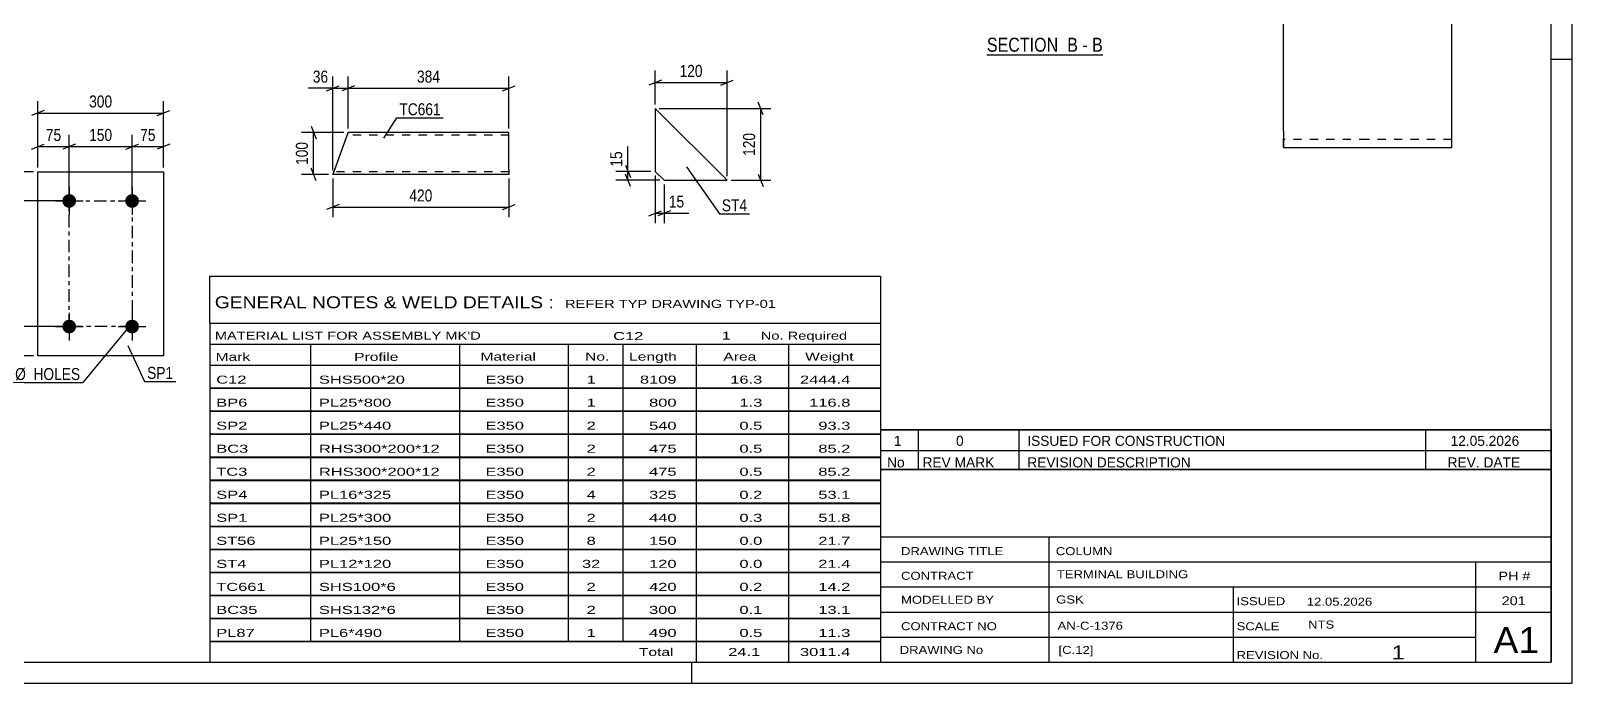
# Model space of a CAD drawing. Header units: millimetres. Extents: x 0 to 594, y 0 to 420.
# Drawn here: x 226.3 to 594, y 0 to 155.8 of the extents above; entities that cross this region are included whole.
import ezdxf

# ---------------------------------------------------------------- set-up
doc = ezdxf.new("R2010")
doc.units = ezdxf.units.MM
doc.linetypes.add('DXK_LINE_DOT2', pattern=[3.9198, 1.9599, -1.9599])
doc.linetypes.add('DXK_LINE_DOT3', pattern=[5.9187, 2.979, -0.9799, 0.9799, -0.9799])
doc.styles.add('Arial Narrow', font='ARIALN.TTF', dxfattribs={"height": 0.2})

# ---------------------------------------------------------------- blocks, each defined once
blk = doc.blocks.new('Unknown-681868478-1131')
at = {"color": 5, "linetype": 'Continuous'}
for p, q in [((594, 0), (594, 420)), ((589, 5), (589, 415)), ((594, 149), (589, 149)), ((5, 5), (589, 5)), ((384, 0), (384, 5)), ((0, 0), (594, 0))]:
    blk.add_line(p, q, dxfattribs=at)
blk = doc.blocks.new('Unknown-681868478-14 - 2588')
at = {"color": 6, "linetype": 'Continuous'}
blk.add_line((454.36, 150.09), (482.01, 150.09), dxfattribs=at)
at = {"color": 0, "linetype": 'Continuous'}
blk.add_wipeout([(472.47, 150.84), (472.47, 154.34), (454.36, 154.34), (454.36, 150.84)], dxfattribs=at)
at = {"color": 7, "linetype": 'Continuous', "style": 'Arial Narrow'}
blk.add_text('SECTION ', height=3.34, dxfattribs=at).set_placement((454.36, 150.84))
at = {"color": 0, "linetype": 'Continuous'}
blk.add_wipeout([(476.07, 150.84), (476.07, 154.34), (473.52, 154.34), (473.52, 150.84)], dxfattribs=at)
blk.add_wipeout([(478.4, 150.84), (478.4, 154.34), (477.12, 154.34), (477.12, 150.84)], dxfattribs=at)
at = {"color": 7, "linetype": 'Continuous', "style": 'Arial Narrow'}
blk.add_text('B', height=3.34, dxfattribs=at).set_placement((473.52, 150.84))
at = {"color": 0, "linetype": 'Continuous'}
blk.add_wipeout([(482.01, 150.84), (482.01, 154.34), (479.45, 154.34), (479.45, 150.84)], dxfattribs=at)
at = {"color": 7, "linetype": 'Continuous', "style": 'Arial Narrow'}
for s, p in [('-', (477.12, 150.84)), ('B', (479.45, 150.84))]:
    blk.add_text(s, height=3.34, dxfattribs=at).set_placement(p)
blk = doc.blocks.new('Part-681868478-14020 - 14019')
at = {"color": 2, "linetype": 'Continuous'}
for p, q in [((301.52, 130.34), (298.32, 121.54)), ((301.96, 131.54), (301.52, 130.34)), ((340.32, 131.54), (301.96, 131.54)), ((340.32, 122.74), (340.32, 131.54)), ((340.32, 121.54), (298.32, 121.54)), ((340.32, 122.74), (340.32, 121.54))]:
    blk.add_line(p, q, dxfattribs=at)
at = {"color": 7, "linetype": 'DXK_LINE_DOT2'}
for p, q in [((301.52, 130.34), (298.67, 122.51)), ((301.93, 131.45), (301.52, 130.34)), ((340.32, 130.94), (301.74, 130.94)), ((301.96, 131.54), (301.93, 131.45)), ((298.32, 121.54), (298.55, 122.19)), ((298.54, 122.14), (298.55, 122.19)), ((340.32, 122.14), (298.54, 122.14)), ((298.55, 122.19), (298.67, 122.51))]:
    blk.add_line(p, q, dxfattribs=at)
blk = doc.blocks.new('Bolt-681868478-12239 - 12237')
at = {"linetype": 'Continuous'}
for points in [[(235.42, 116.84, -1), (235.42, 113.54, -1)], [(250.42, 116.84, -1), (250.42, 113.54, -1)], [(235.42, 86.84, -1), (235.42, 83.54, -1)], [(250.42, 86.84, -1), (250.42, 83.54, -1)]]:
    blk.add_hatch(color=1, dxfattribs=at).paths.add_polyline_path(points)
at = {"color": 1, "linetype": 'Continuous'}
for p, q in [((235.42, 118.49), (235.42, 111.89)), ((250.42, 118.49), (250.42, 111.89)), ((232.12, 115.19), (238.72, 115.19)), ((247.12, 115.19), (253.72, 115.19)), ((235.42, 88.49), (235.42, 81.89)), ((250.42, 88.49), (250.42, 81.89)), ((232.12, 85.19), (238.72, 85.19)), ((247.12, 85.19), (253.72, 85.19))]:
    blk.add_line(p, q, dxfattribs=at)
blk = doc.blocks.new('Part-681868478-12238 - 12237')
at = {"color": 2, "linetype": 'Continuous'}
for p, q in [((227.92, 78.19), (227.92, 122.19)), ((227.92, 122.19), (257.92, 122.19)), ((257.92, 122.19), (257.92, 78.19)), ((257.92, 78.19), (227.92, 78.19))]:
    blk.add_line(p, q, dxfattribs=at)
blk = doc.blocks.new('Part-681868478-12256 - 12255')
at = {"color": 2, "linetype": 'Continuous'}
for p, q in [((375.21, 137.27), (375.21, 122.27)), ((375.21, 137.27), (392.36, 120.13)), ((375.21, 122.27), (377.36, 120.13)), ((377.36, 120.13), (392.36, 120.13))]:
    blk.add_line(p, q, dxfattribs=at)
blk = doc.blocks.new('Part-681868478-12321 - 12320')
at = {"color": 2, "linetype": 'Continuous'}
for p, q in [((545.13, 177.85), (525.13, 177.85)), ((525.13, 131.85), (525.13, 177.85)), ((565.23, 177.85), (545.23, 177.85)), ((565.23, 177.85), (565.23, 127.85)), ((525.13, 131.85), (525.13, 127.85)), ((545.13, 127.85), (525.13, 127.85)), ((565.23, 127.85), (545.23, 127.85))]:
    blk.add_line(p, q, dxfattribs=at)
at = {"color": 7, "linetype": 'DXK_LINE_DOT2'}
for p, q in [((545.13, 175.85), (525.13, 175.85)), ((565.23, 175.85), (545.23, 175.85)), ((525.13, 128.15), (525.13, 131.85)), ((545.13, 129.85), (525.13, 129.85)), ((565.23, 129.85), (545.23, 129.85))]:
    blk.add_line(p, q, dxfattribs=at)
blk = doc.blocks.new('Rectangle-681868478-13937 - 12237')
at = {"color": 1, "linetype": 'DXK_LINE_DOT3'}
blk.add_lwpolyline([(235.42, 115.19), (250.42, 115.19), (250.42, 85.19), (235.42, 85.19), (235.42, 115.19)], close=True, dxfattribs=at)
blk = doc.blocks.new('StraightDimension-681868478-14139 - 14019')
at = {"color": 7, "linetype": 'Continuous'}
for p, q in [((293.11, 133.04), (294.31, 130.04)), ((300.96, 131.54), (290.86, 131.54)), ((293.71, 121.54), (293.71, 131.54)), ((297.32, 121.54), (290.86, 121.54)), ((294.31, 120.04), (293.11, 123.04))]:
    blk.add_line(p, q, dxfattribs=at)
at = {"color": 0}
blk.add_wipeout([(292.96, 129.89), (288.76, 129.89), (288.76, 123.2), (292.96, 123.2)], dxfattribs=at)
at = {"color": 3, "style": 'Arial Narrow'}
blk.add_text('100', height=2.863, rotation=90.0002, dxfattribs=at).set_placement((292.36, 123.8))
blk = doc.blocks.new('StraightDimension-681868478-18600 - 14019')
at = {"color": 7, "linetype": 'Continuous'}
for p, q in [((298.32, 120.54), (298.32, 111.32)), ((340.32, 120.54), (340.32, 111.32)), ((299.82, 114.32), (296.82, 113.12)), ((338.82, 113.12), (341.82, 114.32)), ((298.32, 113.72), (340.32, 113.72))]:
    blk.add_line(p, q, dxfattribs=at)
at = {"color": 0}
blk.add_wipeout([(322.66, 114.47), (322.66, 118.67), (315.98, 118.67), (315.98, 114.47)], dxfattribs=at)
at = {"color": 3, "style": 'Arial Narrow'}
blk.add_text('420', height=2.863, dxfattribs=at).set_placement((316.58, 115.07))
blk = doc.blocks.new('StraightDimension-681868478-18509 - 14019')
at = {"color": 7, "linetype": 'Continuous'}
for p, q in [((301.96, 132.54), (301.96, 144.96)), ((340.32, 132.54), (340.32, 144.96)), ((303.46, 142.71), (300.46, 141.51)), ((301.96, 142.11), (340.32, 142.11)), ((338.82, 141.51), (341.82, 142.71))]:
    blk.add_line(p, q, dxfattribs=at)
at = {"color": 0}
blk.add_wipeout([(324.48, 142.86), (324.48, 147.06), (317.8, 147.06), (317.8, 142.86)], dxfattribs=at)
at = {"color": 3, "style": 'Arial Narrow'}
blk.add_text('384', height=2.863, dxfattribs=at).set_placement((318.4, 143.46))
blk = doc.blocks.new('StraightDimension-681868478-18510 - 14019')
at = {"color": 7, "linetype": 'Continuous'}
for p, q in [((298.32, 122.54), (298.32, 144.96)), ((301.96, 132.54), (301.96, 144.96)), ((296.82, 141.51), (299.82, 142.71)), ((298.32, 142.11), (301.96, 142.11)), ((303.46, 142.71), (300.46, 141.51))]:
    blk.add_line(p, q, dxfattribs=at)
at = {"color": 0}
blk.add_wipeout([(297.79, 142.86), (297.79, 147.06), (292.94, 147.06), (292.94, 142.86)], dxfattribs=at)
at = {"color": 7, "linetype": 'Continuous'}
blk.add_line((298.32, 142.11), (292.41, 142.11), dxfattribs=at)
blk.add_line((298.32, 142.11), (292.41, 142.11), dxfattribs=at)
at = {"color": 3, "style": 'Arial Narrow'}
blk.add_text('36', height=2.863, dxfattribs=at).set_placement((293.54, 143.46))
blk = doc.blocks.new('StraightDimension-681868478-12597 - 12237')
at = {"color": 7, "linetype": 'Continuous'}
for p, q in [((234.42, 115.19), (215.32, 115.19)), ((218.77, 113.69), (217.57, 116.69)), ((218.17, 85.19), (218.17, 115.19)), ((234.42, 85.19), (215.32, 85.19)), ((217.57, 86.69), (218.77, 83.69))]:
    blk.add_line(p, q, dxfattribs=at)
at = {"color": 0}
blk.add_wipeout([(217.42, 103.53), (213.22, 103.53), (213.22, 96.85), (217.42, 96.85)], dxfattribs=at)
at = {"color": 3, "style": 'Arial Narrow'}
blk.add_text('300', height=2.863, rotation=90.0002, dxfattribs=at).set_placement((216.82, 97.45))
blk = doc.blocks.new('StraightDimension-681868478-12624 - 12237')
at = {"color": 7, "linetype": 'Continuous'}
for p, q in [((229.42, 136.78), (226.42, 135.58)), ((227.92, 123.19), (227.92, 139.03)), ((227.92, 136.18), (257.92, 136.18)), ((256.42, 135.58), (259.42, 136.78)), ((257.92, 123.19), (257.92, 139.03))]:
    blk.add_line(p, q, dxfattribs=at)
at = {"color": 0}
blk.add_wipeout([(246.27, 136.93), (246.27, 141.13), (239.58, 141.13), (239.58, 136.93)], dxfattribs=at)
at = {"color": 3, "style": 'Arial Narrow'}
blk.add_text('300', height=2.863, dxfattribs=at).set_placement((240.18, 137.53))
blk = doc.blocks.new('StraightDimension-681868478-12598 - 12237')
at = {"color": 7, "linetype": 'Continuous'}
for p, q in [((234.42, 85.19), (215.32, 85.19)), ((217.57, 86.69), (218.77, 83.69)), ((218.17, 78.19), (218.17, 85.19)), ((226.92, 78.19), (215.32, 78.19)), ((218.77, 76.69), (217.57, 79.69))]:
    blk.add_line(p, q, dxfattribs=at)
at = {"color": 0}
blk.add_wipeout([(217.42, 84.12), (213.22, 84.12), (213.22, 79.26), (217.42, 79.26)], dxfattribs=at)
at = {"color": 3, "style": 'Arial Narrow'}
blk.add_text('70', height=2.863, rotation=90.0002, dxfattribs=at).set_placement((216.82, 79.86))
blk = doc.blocks.new('StraightDimension-681868478-12596 - 12237')
at = {"color": 7, "linetype": 'Continuous'}
for p, q in [((226.92, 122.19), (215.32, 122.19)), ((217.57, 123.69), (218.77, 120.69)), ((218.17, 115.19), (218.17, 122.19)), ((234.42, 115.19), (215.32, 115.19)), ((218.77, 113.69), (217.57, 116.69))]:
    blk.add_line(p, q, dxfattribs=at)
at = {"color": 0}
blk.add_wipeout([(217.42, 121.12), (213.22, 121.12), (213.22, 116.26), (217.42, 116.26)], dxfattribs=at)
at = {"color": 3, "style": 'Arial Narrow'}
blk.add_text('70', height=2.863, rotation=90.0002, dxfattribs=at).set_placement((216.82, 116.86))
blk = doc.blocks.new('StraightDimension-681868478-12608 - 12237')
at = {"color": 7, "linetype": 'Continuous'}
for p, q in [((226.92, 122.19), (206.15, 122.19)), ((209.6, 120.69), (208.4, 123.69)), ((209, 78.19), (209, 122.19)), ((226.92, 78.19), (206.15, 78.19)), ((208.4, 79.69), (209.6, 76.69))]:
    blk.add_line(p, q, dxfattribs=at)
at = {"color": 0}
blk.add_wipeout([(208.25, 103.53), (204.05, 103.53), (204.05, 96.85), (208.25, 96.85)], dxfattribs=at)
at = {"color": 3, "style": 'Arial Narrow'}
blk.add_text('440', height=2.863, rotation=90.0002, dxfattribs=at).set_placement((207.65, 97.45))
blk = doc.blocks.new('StraightDimension-681868478-12612 - 12237')
at = {"color": 7, "linetype": 'Continuous'}
for p, q in [((248.92, 127.58), (251.92, 128.78)), ((250.42, 116.19), (250.42, 131.03)), ((259.42, 128.78), (256.42, 127.58)), ((257.92, 123.19), (257.92, 131.03)), ((250.42, 128.18), (257.92, 128.18))]:
    blk.add_line(p, q, dxfattribs=at)
at = {"color": 0}
blk.add_wipeout([(256.6, 128.93), (256.6, 133.13), (251.75, 133.13), (251.75, 128.93)], dxfattribs=at)
at = {"color": 3, "style": 'Arial Narrow'}
blk.add_text('75', height=2.863, dxfattribs=at).set_placement((252.35, 129.53))
blk = doc.blocks.new('StraightDimension-681868478-12613 - 12237')
at = {"color": 7, "linetype": 'Continuous'}
for p, q in [((236.92, 128.78), (233.92, 127.58)), ((235.42, 116.19), (235.42, 131.03)), ((248.92, 127.58), (251.92, 128.78)), ((250.42, 116.19), (250.42, 131.03)), ((235.42, 128.18), (250.42, 128.18))]:
    blk.add_line(p, q, dxfattribs=at)
at = {"color": 0}
blk.add_wipeout([(246.27, 128.93), (246.27, 133.13), (239.58, 133.13), (239.58, 128.93)], dxfattribs=at)
at = {"color": 3, "style": 'Arial Narrow'}
blk.add_text('150', height=2.863, dxfattribs=at).set_placement((240.18, 129.53))
blk = doc.blocks.new('StraightDimension-681868478-12614 - 12237')
at = {"color": 7, "linetype": 'Continuous'}
for p, q in [((226.42, 127.58), (229.42, 128.78)), ((227.92, 123.19), (227.92, 131.03)), ((236.92, 128.78), (233.92, 127.58)), ((235.42, 116.19), (235.42, 131.03)), ((227.92, 128.18), (235.42, 128.18))]:
    blk.add_line(p, q, dxfattribs=at)
at = {"color": 0}
blk.add_wipeout([(234.1, 128.93), (234.1, 133.13), (229.25, 133.13), (229.25, 128.93)], dxfattribs=at)
at = {"color": 3, "style": 'Arial Narrow'}
blk.add_text('75', height=2.863, dxfattribs=at).set_placement((229.85, 129.53))
blk = doc.blocks.new('StraightDimension-681868478-12644 - 12255')
at = {"color": 7, "linetype": 'Continuous'}
for p, q in [((374.21, 122.27), (365.85, 122.27)), ((368.1, 123.77), (369.3, 120.77)), ((369.3, 118.63), (368.1, 121.63)), ((368.7, 120.13), (368.7, 122.27)), ((376.36, 120.13), (365.85, 120.13))]:
    blk.add_line(p, q, dxfattribs=at)
at = {"color": 0}
blk.add_wipeout([(367.95, 127.65), (363.75, 127.65), (363.75, 122.79), (367.95, 122.79)], dxfattribs=at)
at = {"color": 7, "linetype": 'Continuous'}
blk.add_line((368.7, 122.27), (368.7, 128.18), dxfattribs=at)
blk.add_line((368.7, 122.27), (368.7, 128.18), dxfattribs=at)
at = {"color": 3, "style": 'Arial Narrow'}
blk.add_text('15', height=2.863, rotation=90.0002, dxfattribs=at).set_placement((367.35, 123.39))
blk = doc.blocks.new('StraightDimension-681868478-12636 - 12255')
at = {"color": 7, "linetype": 'Continuous'}
for p, q in [((375.21, 121.27), (375.21, 109.87)), ((377.36, 119.13), (377.36, 109.87)), ((373.71, 111.67), (376.71, 112.87)), ((375.21, 112.27), (377.36, 112.27)), ((378.86, 112.87), (375.86, 111.67))]:
    blk.add_line(p, q, dxfattribs=at)
at = {"color": 0}
blk.add_wipeout([(382.74, 113.02), (382.74, 117.22), (377.88, 117.22), (377.88, 113.02)], dxfattribs=at)
at = {"color": 7, "linetype": 'Continuous'}
blk.add_line((377.36, 112.27), (383.26, 112.27), dxfattribs=at)
blk.add_line((377.36, 112.27), (383.26, 112.27), dxfattribs=at)
at = {"color": 3, "style": 'Arial Narrow'}
blk.add_text('15', height=2.863, dxfattribs=at).set_placement((378.48, 113.62))
blk = doc.blocks.new('StraightDimension-681868478-12648 - 12255')
at = {"color": 7, "linetype": 'Continuous'}
for p, q in [((376.21, 137.27), (402.8, 137.27)), ((401, 135.77), (399.8, 138.77)), ((400.4, 120.13), (400.4, 137.27)), ((399.8, 121.63), (401, 118.63)), ((393.36, 120.13), (402.8, 120.13))]:
    blk.add_line(p, q, dxfattribs=at)
at = {"color": 0}
blk.add_wipeout([(399.65, 132.04), (395.45, 132.04), (395.45, 125.36), (399.65, 125.36)], dxfattribs=at)
at = {"color": 3, "style": 'Arial Narrow'}
blk.add_text('120', height=2.863, rotation=90.0002, dxfattribs=at).set_placement((399.05, 125.96))
blk = doc.blocks.new('StraightDimension-681868478-12640 - 12255')
at = {"color": 7, "linetype": 'Continuous'}
for p, q in [((376.71, 144.07), (373.71, 142.87)), ((375.21, 138.27), (375.21, 146.32)), ((375.21, 143.47), (392.36, 143.47)), ((390.86, 142.87), (393.86, 144.07)), ((392.36, 121.13), (392.36, 146.32))]:
    blk.add_line(p, q, dxfattribs=at)
at = {"color": 0}
blk.add_wipeout([(387.13, 144.22), (387.13, 148.42), (380.44, 148.42), (380.44, 144.22)], dxfattribs=at)
at = {"color": 3, "style": 'Arial Narrow'}
blk.add_text('120', height=2.863, dxfattribs=at).set_placement((381.04, 144.82))
blk = doc.blocks.new('Unknown-681868478-24968')
at = {"color": 7, "linetype": 'Continuous'}
for p, q in [((429, 51.05), (429, 5)), ((429, 51.05), (589, 51.05)), ((589, 51), (589, 5)), ((429, 35), (589, 35)), ((469.14, 35), (469.14, 5)), ((429, 29), (589, 29)), ((571, 5.05), (571, 29.05)), ((429, 23), (589, 23)), ((513.14, 23), (513.14, 5)), ((429, 17), (589, 17)), ((429, 11), (571, 11)), ((429, 5), (589, 5))]:
    blk.add_line(p, q, dxfattribs=at)
at = {"color": 7, "style": 'Arial Narrow'}
for s, height, width, p in [('DRAWING TITLE', 1.9089, 1.425378, (433.88, 30.61)), ('COLUMN', 1.909, 1.425378, (470.81, 30.59)), ('CONTRACT', 1.909, 1.425378, (433.88, 24.71)), ('TERMINAL BUILDING', 1.9089, 1.425378, (471.06, 25.07)), ('MODELLED BY', 1.9089, 1.425378, (433.88, 18.98)), ('GSK', 1.909, 1.425378, (470.88, 19.04)), ('ISSUED', 1.909, 1.425378, (513.94, 18.64)), ('12.05.2026', 1.909, 1.425378, (530.69, 18.52)), ('AN-C-1376', 1.909, 1.425378, (471.23, 12.78)), ('CONTRACT NO', 1.9089, 1.425378, (433.88, 12.66)), ('SCALE', 1.909, 1.425378, (513.94, 12.65)), ('A1', 6.204, 1.25, (575.24, 7.2)), ('DRAWING No', 1.909, 1.425378, (433.56, 7)), ('[C.12]', 1.909, 1.425378, (471.46, 6.99)), ('REVISION No.', 1.9089, 1.425378, (513.94, 5.77)), ('1', 3.34, 1.5, (550.91, 5.68))]:
    blk.add_text(s, height=height, dxfattribs=dict(at, width=width)).set_placement(p)
at = {"color": 7, "linetype": 'Continuous', "style": 'Arial Narrow'}
for s, height, width, p in [('PH #', 2.1, 1.42538, (576.4, 24.55)), ('201', 2.1, 1.42538, (577.19, 18.65)), ('NTS', 1.909, 1.425378, (531, 13.05))]:
    blk.add_text(s, height=height, dxfattribs=dict(at, width=width)).set_placement(p)
blk = doc.blocks.new('Unknown-681868478-24969')
at = {"color": 7, "linetype": 'Continuous'}
for p, q in [((429, 60.55), (589, 60.55)), ((589, 60.55), (429, 60.55)), ((429, 60.55), (429, 55.55)), ((438, 60.55), (438, 55.55)), ((462, 60.55), (462, 55.55)), ((559, 60.55), (559, 55.55)), ((589, 60.55), (589, 55.55)), ((429, 55.55), (589, 55.55)), ((429, 55.55), (429, 51.05)), ((429, 55.55), (589, 55.55)), ((438, 55.55), (438, 51.05)), ((462, 55.55), (462, 51.05)), ((559, 55.55), (559, 51.05)), ((589, 55.55), (589, 51.05)), ((589, 51.05), (429, 51.05))]:
    blk.add_line(p, q, dxfattribs=at)
at = {"color": 7, "linetype": 'Continuous', "style": 'Arial Narrow'}
for s, height, width, p in [('1', 2.39, 1.196471, (432.16, 56.7)), ('0', 2.39, 1.196471, (447, 56.7)), ('ISSUED FOR CONSTRUCTION', 2.3861, 1.196471, (464, 56.7)), ('12.05.2026', 2.386, 1.196471, (565, 56.7)), ('No', 2.386, 1.2, (430.54, 51.55)), ('REV MARK', 2.386, 1.2, (439, 51.55)), ('REVISION DESCRIPTION', 2.3861, 1.2, (464, 51.55)), ('REV. DATE', 2.386, 1.2, (564.28, 51.55))]:
    blk.add_text(s, height=height, dxfattribs=dict(at, width=width)).set_placement(p)
blk = doc.blocks.new('Unknown-681868478-24970')
at = {"color": 7, "linetype": 'Continuous'}
for p, q in [((269, 97.25), (429, 97.25)), ((269, 86), (269, 97.25)), ((429, 97.25), (429, 86)), ((269, 86), (429, 86)), ((269, 86), (269, 81)), ((429, 86), (429, 81)), ((269, 81), (429, 81)), ((269, 81), (269, 76)), ((293, 81), (293, 76)), ((328.5, 81), (328.5, 76)), ((354.5, 81), (354.5, 76)), ((367.5, 81), (367.5, 76)), ((385, 81), (385, 76)), ((407, 81), (407, 76)), ((429, 81), (429, 76)), ((269, 76), (429, 76)), ((269, 75.95), (269, 70.55)), ((269, 75.95), (429, 75.95)), ((293, 76), (293, 70.5)), ((328.5, 76), (328.5, 70.5)), ((354.5, 76), (354.5, 70.5)), ((367.5, 76), (367.5, 70.5)), ((385, 76), (385, 70.5)), ((407, 76), (407, 70.5)), ((429, 75.95), (429, 70.55)), ((269, 70.55), (429, 70.55)), ((269, 70.45), (269, 65.05)), ((269, 70.45), (429, 70.45)), ((293, 70.5), (293, 65)), ((328.5, 70.5), (328.5, 65)), ((354.5, 70.5), (354.5, 65)), ((367.5, 70.5), (367.5, 65)), ((385, 70.5), (385, 65)), ((407, 70.5), (407, 65)), ((429, 70.45), (429, 65.05)), ((269, 65.05), (429, 65.05)), ((269, 64.95), (269, 59.55)), ((269, 64.95), (429, 64.95)), ((293, 65), (293, 59.5)), ((328.5, 65), (328.5, 59.5)), ((354.5, 65), (354.5, 59.5)), ((367.5, 65), (367.5, 59.5)), ((385, 65), (385, 59.5)), ((407, 65), (407, 59.5)), ((429, 64.95), (429, 59.55)), ((269, 59.55), (429, 59.55)), ((269, 59.45), (269, 54.05)), ((269, 59.45), (429, 59.45)), ((293, 59.5), (293, 54)), ((328.5, 59.5), (328.5, 54)), ((354.5, 59.5), (354.5, 54)), ((367.5, 59.5), (367.5, 54)), ((385, 59.5), (385, 54)), ((407, 59.5), (407, 54)), ((429, 59.45), (429, 54.05)), ((269, 54.05), (429, 54.05)), ((269, 53.95), (269, 48.55)), ((269, 53.95), (429, 53.95)), ((293, 54), (293, 48.5)), ((328.5, 54), (328.5, 48.5)), ((354.5, 54), (354.5, 48.5)), ((367.5, 54), (367.5, 48.5)), ((385, 54), (385, 48.5)), ((407, 54), (407, 48.5)), ((429, 53.95), (429, 48.55)), ((269, 48.55), (429, 48.55)), ((269, 48.45), (269, 43.05)), ((269, 48.45), (429, 48.45)), ((293, 48.5), (293, 43)), ((328.5, 48.5), (328.5, 43)), ((354.5, 48.5), (354.5, 43)), ((367.5, 48.5), (367.5, 43)), ((385, 48.5), (385, 43)), ((407, 48.5), (407, 43)), ((429, 48.45), (429, 43.05)), ((269, 43.05), (429, 43.05)), ((269, 42.95), (269, 37.55)), ((269, 42.95), (429, 42.95)), ((293, 43), (293, 37.5)), ((328.5, 43), (328.5, 37.5)), ((354.5, 43), (354.5, 37.5)), ((367.5, 43), (367.5, 37.5)), ((385, 43), (385, 37.5)), ((407, 43), (407, 37.5)), ((429, 42.95), (429, 37.55)), ((269, 37.55), (429, 37.55)), ((269, 37.45), (269, 32.05)), ((269, 37.45), (429, 37.45)), ((293, 37.5), (293, 32)), ((328.5, 37.5), (328.5, 32)), ((354.5, 37.5), (354.5, 32)), ((367.5, 37.5), (367.5, 32)), ((385, 37.5), (385, 32)), ((407, 37.5), (407, 32)), ((429, 37.45), (429, 32.05)), ((269, 32.05), (429, 32.05)), ((269, 31.95), (269, 26.55)), ((269, 31.95), (429, 31.95)), ((293, 32), (293, 26.5)), ((328.5, 32), (328.5, 26.5)), ((354.5, 32), (354.5, 26.5)), ((367.5, 32), (367.5, 26.5)), ((385, 32), (385, 26.5)), ((407, 32), (407, 26.5)), ((429, 31.95), (429, 26.55)), ((269, 26.55), (429, 26.55)), ((269, 26.45), (269, 21.05)), ((269, 26.45), (429, 26.45)), ((293, 26.5), (293, 21)), ((328.5, 26.5), (328.5, 21)), ((354.5, 26.5), (354.5, 21)), ((367.5, 26.5), (367.5, 21)), ((385, 26.5), (385, 21)), ((407, 26.5), (407, 21)), ((429, 26.45), (429, 21.05)), ((269, 21.05), (429, 21.05)), ((269, 20.95), (269, 15.55)), ((269, 20.95), (429, 20.95)), ((293, 21), (293, 15.5)), ((328.5, 21), (328.5, 15.5)), ((354.5, 21), (354.5, 15.5)), ((367.5, 21), (367.5, 15.5)), ((385, 21), (385, 15.5)), ((407, 21), (407, 15.5)), ((429, 20.95), (429, 15.55)), ((269, 15.55), (429, 15.55)), ((269, 15.45), (269, 10.05)), ((269, 15.45), (429, 15.45)), ((293, 15.5), (293, 10)), ((328.5, 15.5), (328.5, 10)), ((354.5, 15.5), (354.5, 10)), ((367.5, 15.5), (367.5, 10)), ((385, 15.5), (385, 10)), ((407, 15.5), (407, 10)), ((429, 15.45), (429, 10.05)), ((269, 10.05), (429, 10.05)), ((269, 10), (429, 10)), ((269, 10), (269, 5)), ((385, 10), (385, 5)), ((407, 10), (407, 5)), ((429, 10), (429, 5)), ((269, 5), (429, 5))]:
    blk.add_line(p, q, dxfattribs=at)
at = {"color": 7, "style": 'Arial Narrow'}
for s, height, width, p in [('GENERAL NOTES & WELD DETAILS :', 2.8633, 1.4, (270.15, 89.56)), ('REFER TYP DRAWING TYP-01', 1.9089, 1.6, (353.7, 89.66)), ("MATERIAL LIST FOR ASSEMBLY MK'D", 1.9089, 1.6, (270.15, 82.06)), ('C12', 1.909, 1.794707, (365.2, 81.97)), ('1', 1.91, 1.794707, (391.08, 82.06)), ('No. Required', 1.9089, 1.6, (400.41, 82.06)), ('Mark', 1.909, 1.7, (270.34, 77)), ('Profile', 1.909, 1.7, (303.41, 77)), ('Material', 1.909, 1.7, (333.54, 77.06)), ('No.', 1.909, 1.7, (358.5, 77.06)), ('Length', 1.909, 1.7, (369, 77.06)), ('Area', 1.909, 1.7, (391.5, 77.06)), ('Weight', 1.909, 1.7, (411, 77.06))]:
    blk.add_text(s, height=height, dxfattribs=dict(at, width=width)).set_placement(p)
at = {"color": 7, "linetype": 'Continuous', "style": 'Arial Narrow'}
for s, height, width, p in [('C12', 1.909, 1.794707, (270.5, 71.56)), ('SHS500*20', 1.909, 1.794707, (295, 71.56)), ('E350', 1.909, 1.794707, (334.74, 71.56)), ('1', 1.91, 1.794707, (358.86, 71.56)), ('8109', 1.909, 1.794707, (371.58, 71.56)), ('16.3', 1.909, 1.794707, (393.13, 71.56)), ('2444.4', 1.909, 1.794707, (409.77, 71.56)), ('BP6', 1.909, 1.794707, (270.5, 66.06)), ('PL25*800', 1.909, 1.794707, (295, 66.06)), ('E350', 1.909, 1.794707, (334.74, 66.06)), ('1', 1.91, 1.794707, (358.86, 66.06)), ('800', 1.909, 1.794707, (373.77, 66.06)), ('1.3', 1.909, 1.794707, (395.32, 66.06)), ('116.8', 1.909, 1.794707, (411.96, 66.06)), ('SP2', 1.909, 1.794707, (270.5, 60.56)), ('PL25*440', 1.909, 1.794707, (295, 60.56)), ('E350', 1.909, 1.794707, (334.74, 60.56)), ('2', 1.91, 1.794707, (358.86, 60.56)), ('540', 1.909, 1.794707, (373.77, 60.56)), ('0.5', 1.909, 1.794707, (395.32, 60.56)), ('93.3', 1.909, 1.794707, (414.14, 60.56)), ('BC3', 1.909, 1.794707, (270.5, 55.06)), ('RHS300*200*12', 1.9089, 1.794707, (295, 55.06)), ('E350', 1.909, 1.794707, (334.74, 55.06)), ('2', 1.91, 1.794707, (358.86, 55.06)), ('475', 1.909, 1.794707, (373.77, 55.06)), ('0.5', 1.909, 1.794707, (395.32, 55.06)), ('85.2', 1.909, 1.794707, (414.14, 55.06)), ('TC3', 1.909, 1.794707, (270.5, 49.56)), ('RHS300*200*12', 1.9089, 1.794707, (295, 49.56)), ('E350', 1.909, 1.794707, (334.74, 49.56)), ('2', 1.91, 1.794707, (358.86, 49.56)), ('0.5', 1.909, 1.794707, (395.32, 49.56)), ('85.2', 1.909, 1.794707, (414.14, 49.56)), ('475', 1.909, 1.794707, (373.77, 49.56)), ('SP4', 1.909, 1.794707, (270.5, 44.06)), ('PL16*325', 1.909, 1.794707, (295, 44.06)), ('E350', 1.909, 1.794707, (334.74, 44.06)), ('4', 1.91, 1.794707, (358.86, 44.06)), ('325', 1.909, 1.794707, (373.77, 44.06)), ('0.2', 1.909, 1.794707, (395.32, 44.06)), ('53.1', 1.909, 1.794707, (414.14, 44.06)), ('SP1', 1.909, 1.794707, (270.5, 38.56)), ('PL25*300', 1.909, 1.794707, (295, 38.56)), ('E350', 1.909, 1.794707, (334.74, 38.56)), ('2', 1.91, 1.794707, (358.86, 38.56)), ('440', 1.909, 1.794707, (373.77, 38.56)), ('0.3', 1.909, 1.794707, (395.32, 38.56)), ('51.8', 1.909, 1.794707, (414.14, 38.56)), ('ST56', 1.909, 1.794707, (270.5, 33.06)), ('PL25*150', 1.909, 1.794707, (295, 33.06)), ('E350', 1.909, 1.794707, (334.74, 33.06)), ('8', 1.91, 1.794707, (358.86, 33.06)), ('150', 1.909, 1.794707, (373.77, 33.06)), ('0.0', 1.909, 1.794707, (395.32, 33.06)), ('21.7', 1.909, 1.794707, (414.14, 33.06)), ('ST4', 1.909, 1.794707, (270.5, 27.56)), ('PL12*120', 1.909, 1.794707, (295, 27.56)), ('E350', 1.909, 1.794707, (334.74, 27.56)), ('32', 1.909, 1.794707, (357.76, 27.56)), ('120', 1.909, 1.794707, (373.77, 27.56)), ('0.0', 1.909, 1.794707, (395.32, 27.56)), ('21.4', 1.909, 1.794707, (414.14, 27.56)), ('TC661', 1.909, 1.794707, (270.5, 22.06)), ('SHS100*6', 1.909, 1.794707, (295, 22.06)), ('E350', 1.909, 1.794707, (334.74, 22.06)), ('2', 1.91, 1.794707, (358.86, 22.06)), ('420', 1.909, 1.794707, (373.77, 22.06)), ('0.2', 1.909, 1.794707, (395.32, 22.06)), ('14.2', 1.909, 1.794707, (414.14, 22.06)), ('BC35', 1.909, 1.794707, (270.5, 16.56)), ('SHS132*6', 1.909, 1.794707, (295, 16.56)), ('E350', 1.909, 1.794707, (334.74, 16.56)), ('2', 1.91, 1.794707, (358.86, 16.56)), ('300', 1.909, 1.794707, (373.77, 16.56)), ('0.1', 1.909, 1.794707, (395.32, 16.56)), ('13.1', 1.909, 1.794707, (414.14, 16.56)), ('PL87', 1.909, 1.794707, (270.5, 11.06)), ('PL6*490', 1.909, 1.794707, (295, 11.06)), ('E350', 1.909, 1.794707, (334.74, 11.06)), ('1', 1.91, 1.794707, (358.86, 11.06)), ('490', 1.909, 1.794707, (373.77, 11.06)), ('0.5', 1.909, 1.794707, (395.32, 11.06)), ('11.3', 1.909, 1.794707, (414.14, 11.06)), ('Total', 1.909, 1.7, (371.33, 6.5)), ('24.1', 1.909, 1.794707, (392.64, 6.5)), ('3011.4', 1.909, 1.794707, (409.77, 6.5))]:
    blk.add_text(s, height=height, dxfattribs=dict(at, width=width)).set_placement(p)
blk = doc.blocks.new('Mark-681868478-14163 - 14019')
at = {"color": 0}
blk.add_wipeout([(324.05, 135.66), (324.05, 138.66), (314.19, 138.66), (314.19, 135.66)], dxfattribs=at)
blk.add_wipeout([(324.05, 135.66), (324.05, 138.66), (314.19, 138.66), (314.19, 135.66)], dxfattribs=at)
at = {"color": 30, "linetype": 'Continuous'}
for p, q in [((310.51, 130.21), (313.59, 135.06)), ((313.59, 135.06), (324.65, 135.06))]:
    blk.add_line(p, q, dxfattribs=at)
at = {"color": 3, "style": 'Arial Narrow'}
blk.add_text('TC661', height=2.863, dxfattribs=at).set_placement((314.19, 135.66))
blk = doc.blocks.new('Mark-681868478-12774 - 12237')
at = {"color": 0}
blk.add_wipeout([(260.23, 72.69), (260.23, 75.69), (254.01, 75.69), (254.01, 72.69)], dxfattribs=at)
blk.add_wipeout([(260.23, 72.69), (260.23, 75.69), (254.01, 75.69), (254.01, 72.69)], dxfattribs=at)
at = {"color": 30, "linetype": 'Continuous'}
for p, q in [((249.41, 80.69), (253.41, 72.09)), ((253.41, 72.09), (260.83, 72.09))]:
    blk.add_line(p, q, dxfattribs=at)
at = {"color": 3, "style": 'Arial Narrow'}
blk.add_text('SP1', height=2.863, dxfattribs=at).set_placement((254.01, 72.69))
blk = doc.blocks.new('Mark-681868478-12777 - 12237')
at = {"color": 0}
blk.add_wipeout([(214.33, 72.42), (214.33, 75.42), (212.5, 75.42), (212.5, 72.42)], dxfattribs=at)
blk.add_wipeout([(214.33, 72.42), (214.33, 75.42), (212.5, 75.42), (212.5, 72.42)], dxfattribs=at)
blk.add_wipeout([(217.06, 72.42), (217.06, 75.42), (215.23, 75.42), (215.23, 72.42)], dxfattribs=at)
blk.add_wipeout([(217.06, 72.42), (217.06, 75.42), (215.23, 75.42), (215.23, 72.42)], dxfattribs=at)
at = {"color": 3, "style": 'Arial Narrow'}
blk.add_text('4', height=2.86, dxfattribs=at).set_placement((212.5, 72.42))
at = {"color": 0}
blk.add_wipeout([(221.62, 72.42), (221.62, 75.42), (217.96, 75.42), (217.96, 72.42)], dxfattribs=at)
blk.add_wipeout([(221.62, 72.42), (221.62, 75.42), (217.96, 75.42), (217.96, 72.42)], dxfattribs=at)
at = {"color": 3, "style": 'Arial Narrow'}
blk.add_text('#', height=2.86, dxfattribs=at).set_placement((215.23, 72.42))
at = {"color": 0}
blk.add_wipeout([(238.04, 72.42), (238.04, 75.42), (222.52, 75.42), (222.52, 72.42)], dxfattribs=at)
blk.add_wipeout([(238.04, 72.42), (238.04, 75.42), (222.52, 75.42), (222.52, 72.42)], dxfattribs=at)
at = {"color": 7, "linetype": 'Continuous'}
for p in [(249.81, 85.26), (211.9, 71.82)]:
    blk.add_line(p, (238.64, 71.82), dxfattribs=at)
at = {"color": 3, "style": 'Arial Narrow'}
for s, p in [('33', (217.96, 72.42)), ('Ø  HOLES', (222.52, 72.42))]:
    blk.add_text(s, height=2.863, dxfattribs=at).set_placement(p)
blk = doc.blocks.new('Mark-681868478-12781 - 12255')
at = {"color": 0}
blk.add_wipeout([(397.15, 112.71), (397.15, 115.71), (391.13, 115.71), (391.13, 112.71)], dxfattribs=at)
blk.add_wipeout([(397.15, 112.71), (397.15, 115.71), (391.13, 115.71), (391.13, 112.71)], dxfattribs=at)
at = {"color": 30, "linetype": 'Continuous'}
for p, q in [((382.67, 123.36), (390.53, 112.11)), ((390.53, 112.11), (397.75, 112.11))]:
    blk.add_line(p, q, dxfattribs=at)
at = {"color": 3, "style": 'Arial Narrow'}
blk.add_text('ST4', height=2.863, dxfattribs=at).set_placement((391.13, 112.71))

msp = doc.modelspace()

# ---------------------------------------------------------------- block references
for name in ['Unknown-681868478-1131', 'Part-681868478-12321 - 12320', 'Part-681868478-12256 - 12255', 'Part-681868478-14020 - 14019', 'Part-681868478-12238 - 12237', 'Bolt-681868478-12239 - 12237', 'Rectangle-681868478-13937 - 12237', 'Unknown-681868478-24970', 'Unknown-681868478-24969', 'Unknown-681868478-24968']:
    msp.add_blockref(name, (0, 0))

# ---------------------------------------------------------------- next in the draw order: block references
for name in ['Unknown-681868478-14 - 2588', 'StraightDimension-681868478-12624 - 12237', 'StraightDimension-681868478-14139 - 14019', 'StraightDimension-681868478-12644 - 12255', 'StraightDimension-681868478-12597 - 12237', 'Mark-681868478-12774 - 12237']:
    msp.add_blockref(name, (0, 0))

# ---------------------------------------------------------------- next in the draw order: block references
for name in ['StraightDimension-681868478-18509 - 14019', 'StraightDimension-681868478-12612 - 12237', 'StraightDimension-681868478-12596 - 12237', 'StraightDimension-681868478-18600 - 14019', 'StraightDimension-681868478-12636 - 12255', 'StraightDimension-681868478-12598 - 12237']:
    msp.add_blockref(name, (0, 0))

# ---------------------------------------------------------------- next in the draw order: block references
for name in ['StraightDimension-681868478-18510 - 14019', 'Mark-681868478-14163 - 14019', 'StraightDimension-681868478-12648 - 12255', 'StraightDimension-681868478-12613 - 12237', 'StraightDimension-681868478-12608 - 12237']:
    msp.add_blockref(name, (0, 0))

# ---------------------------------------------------------------- next in the draw order: block references
for name in ['StraightDimension-681868478-12640 - 12255', 'StraightDimension-681868478-12614 - 12237', 'Mark-681868478-12777 - 12237']:
    msp.add_blockref(name, (0, 0))

# ---------------------------------------------------------------- next in the draw order: block references
msp.add_blockref('Mark-681868478-12781 - 12255', (0, 0))

doc.saveas('drawing.dxf')
